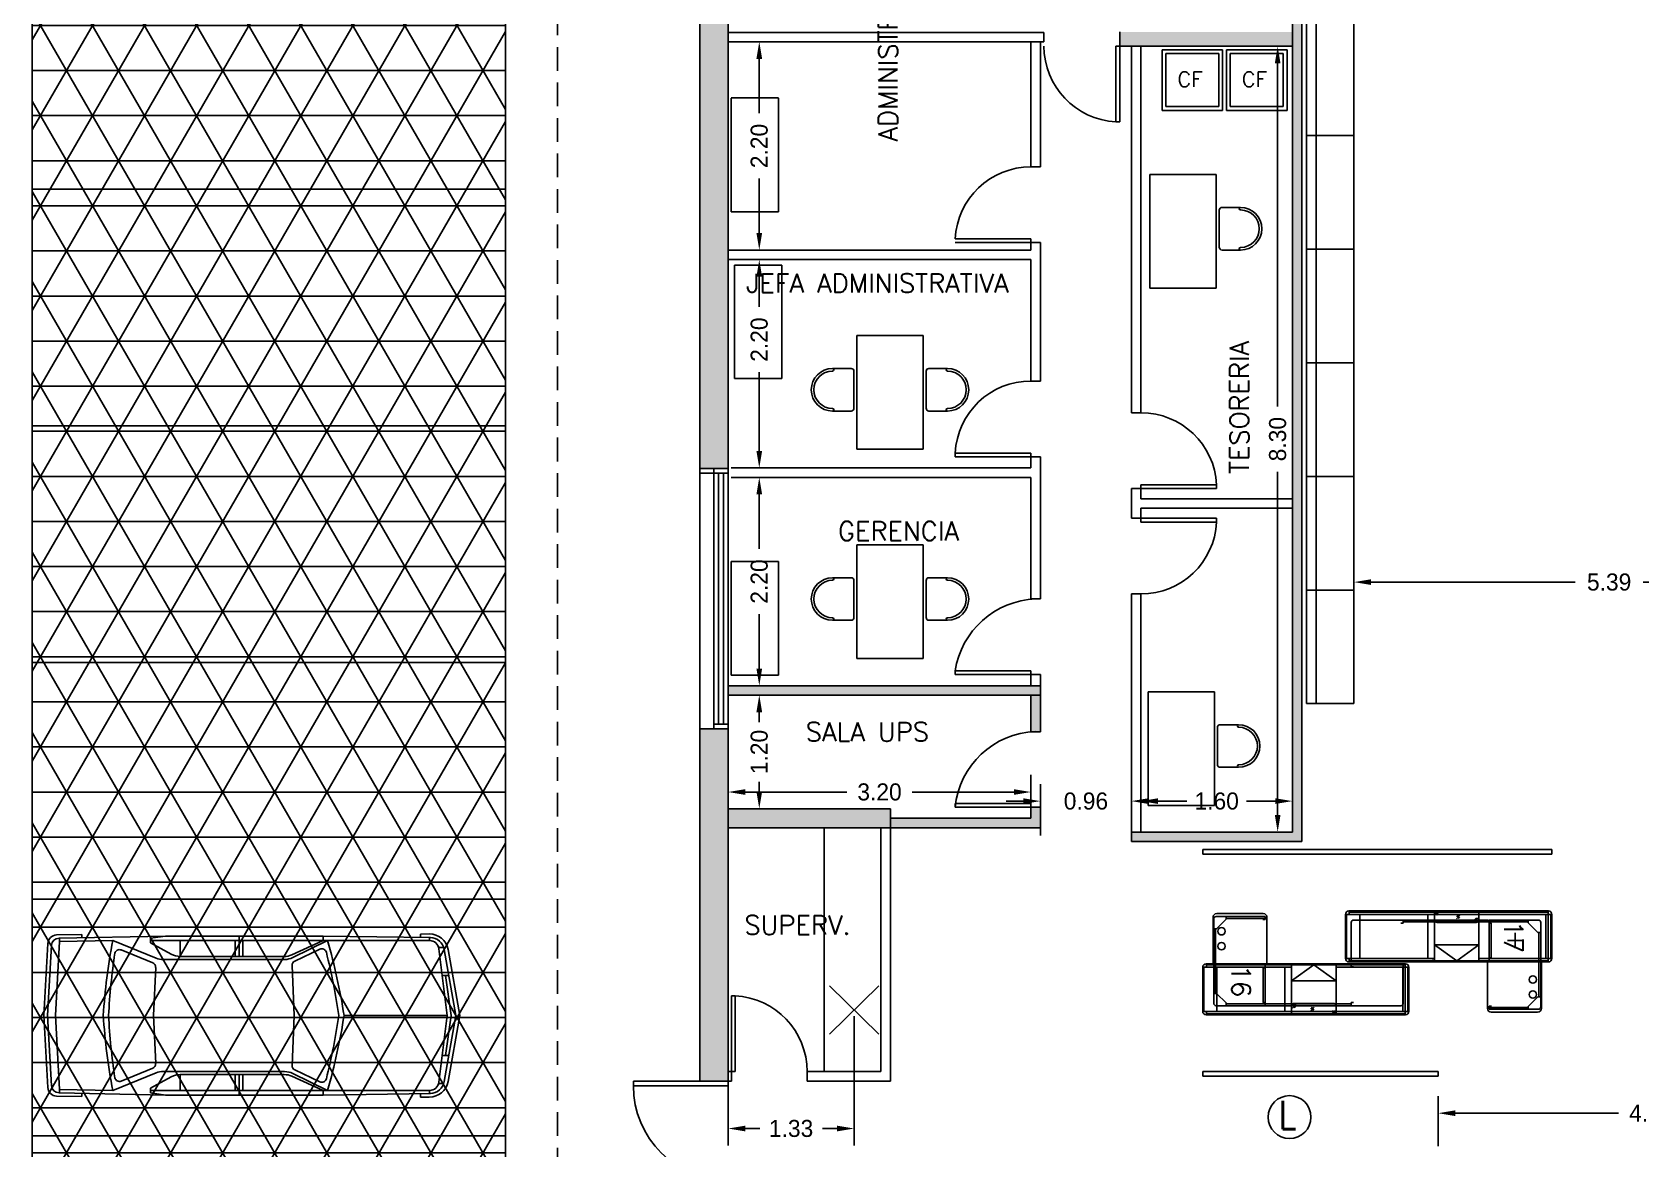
# Model space of a CAD drawing. Header units: metres. Extents: x 95 to 486, y 2972 to 3465.
# Drawn here: x 169.07 to 186.06, y 3387.14 to 3398.93 of the extents above; entities that cross this region are included whole.
import ezdxf

# ---------------------------------------------------------------- set-up
doc = ezdxf.new("R2010")
doc.units = ezdxf.units.M
doc.linetypes.add('HIDDEN', pattern=[0.375, 0.25, -0.125])
for name, color, linetype in [('0_MUROS', 7, 'Continuous'), ('0_PUERTAS-VENTANAS', 3, 'Continuous'), ('A_MEDIASOMBRA', 5, 'Continuous'), ('C_COTAS', 5, 'Continuous'), ('E_CHECK-OUTS', 1, 'Continuous'), ('E_EQUIPAMIENTO', 1, 'Continuous'), ('E_GONDOLAS', 1, 'Continuous'), ('I_ELECTRICIDAD', 10, 'Continuous'), ('T_TEXTOS', 3, 'Continuous'), ('T_TEXTOS-EQUIPAMIENTO', 5, 'Continuous')]:
    doc.layers.add(name, color=color, linetype=linetype)
doc.styles.add('ROMANS', font='romans.shx', dxfattribs={"width": 0.8, "height": 0.15})
doc.dimstyles.get("Standard").update_dxf_attribs({"dimtxt": 0.18, "dimasz": 0.18, "dimexe": 0.18, "dimexo": 0.0625, "dimgap": 0.09, "dimtad": 0, "dimzin": 0, "dimdsep": 46, "dimtxsty": 'Standard', "dimcen": 0.09, "dimadec": 0, "dimazin": 0, "dimtfac": 1, "dimtofl": 0, "dimtmove": 0, "dimatfit": 3, "dimfxl": 1, "dimtolj": 1, "dimtzin": 0, "dimarcsym": 0})
doc.dimstyles.new('STANDARD$0', dxfattribs={"dimtxt": 0.2, "dimasz": 0.18, "dimexe": 0.18, "dimexo": 0.0625, "dimgap": 0.09, "dimtad": 0, "dimzin": 0, "dimdsep": 46, "dimtxsty": 'ROMANS', "dimblk": 'OBLIQUE', "dimsah": 1, "dimcen": 0.09, "dimse1": 1, "dimse2": 1, "dimadec": 0, "dimazin": 0, "dimtfac": 1, "dimtofl": 0, "dimtmove": 0, "dimatfit": 3, "dimldrblk": 'OBLIQUE', "dimfxl": 1, "dimtolj": 1, "dimtzin": 0, "dimarcsym": 0})

# ---------------------------------------------------------------- blocks, each defined once
blk = doc.blocks.new('*D306')
at = {"layer": 'C_COTAS', "color": 0, "lineweight": -2, "transparency": 16777216}
for p, q in [((177.749, 3388.541), (177.749, 3387.173)), ((176.419, 3388.434), (176.419, 3387.173)), ((176.599, 3387.353), (176.754, 3387.353)), ((177.569, 3387.353), (177.414, 3387.353))]:
    blk.add_line(p, q, dxfattribs=at)
at = {"layer": 'C_COTAS', "color": 0, "transparency": 16777216}
for points in [[(176.599, 3387.383), (176.599, 3387.323), (176.419, 3387.353)], [(177.569, 3387.383), (177.569, 3387.323), (177.749, 3387.353)]]:
    blk.add_solid(points, dxfattribs=at)
at = {"layer": 'DEFPOINTS', "color": 0, "transparency": 16777216}
for p in [(176.419, 3388.497), (177.749, 3388.604), (176.419, 3387.353)]:
    blk.add_point(p, dxfattribs=at)
at = {"layer": 'C_COTAS', "color": 0, "transparency": 16777216, "insert": (177.084, 3387.353), "char_height": 0.18, "attachment_point": 5}
blk.add_mtext('\\A1;1.33', dxfattribs=at)
blk = doc.blocks.new('*D246')
at = {"layer": 'C_COTAS', "color": 0, "lineweight": -2, "transparency": 16777216}
for p, q in [((183.919, 3387.167), (183.919, 3387.695)), ((188.419, 3387.207), (188.419, 3387.695)), ((184.099, 3387.515), (185.824, 3387.515)), ((188.239, 3387.515), (186.514, 3387.515))]:
    blk.add_line(p, q, dxfattribs=at)
at = {"layer": 'C_COTAS', "color": 0, "transparency": 16777216}
for points in [[(184.099, 3387.545), (184.099, 3387.485), (183.919, 3387.515)], [(188.239, 3387.545), (188.239, 3387.485), (188.419, 3387.515)]]:
    blk.add_solid(points, dxfattribs=at)
at = {"layer": 'DEFPOINTS', "color": 0, "transparency": 16777216}
for p in [(188.419, 3387.515), (188.419, 3387.144), (183.919, 3387.104)]:
    blk.add_point(p, dxfattribs=at)
at = {"layer": 'C_COTAS', "color": 0, "transparency": 16777216, "insert": (186.169, 3387.515), "char_height": 0.18, "attachment_point": 5}
blk.add_mtext('\\A1;4.50', dxfattribs=at)
blk = doc.blocks.new('*D287')
at = {"layer": 'C_COTAS', "color": 0, "lineweight": -2, "transparency": 16777216}
for p, q in [((182.316, 3398.784), (182.043, 3398.784)), ((182.223, 3398.604), (182.223, 3394.979)), ((182.223, 3390.664), (182.223, 3394.289)), ((182.316, 3390.484), (182.043, 3390.484))]:
    blk.add_line(p, q, dxfattribs=at)
at = {"layer": 'C_COTAS', "color": 0, "transparency": 16777216}
for points in [[(182.193, 3398.604), (182.253, 3398.604), (182.223, 3398.784)], [(182.193, 3390.664), (182.253, 3390.664), (182.223, 3390.484)]]:
    blk.add_solid(points, dxfattribs=at)
at = {"layer": 'DEFPOINTS', "color": 0, "transparency": 16777216}
for p in [(182.379, 3398.784), (182.223, 3390.484), (182.379, 3390.484)]:
    blk.add_point(p, dxfattribs=at)
at = {"layer": 'C_COTAS', "color": 0, "transparency": 16777216, "insert": (182.223, 3394.634), "char_height": 0.18, "attachment_point": 5, "rotation": 90}
blk.add_mtext('\\A1;8.30', dxfattribs=at)
blk = doc.blocks.new('*D288')
at = {"layer": 'C_COTAS', "color": 0, "lineweight": -2, "transparency": 16777216}
for p, q in [((183.029, 3391.903), (183.029, 3393.304)), ((183.209, 3393.124), (185.364, 3393.124)), ((188.239, 3393.124), (186.084, 3393.124)), ((188.419, 3393.082), (188.419, 3392.944))]:
    blk.add_line(p, q, dxfattribs=at)
at = {"layer": 'C_COTAS', "color": 0, "transparency": 16777216}
for points in [[(183.209, 3393.154), (183.209, 3393.094), (183.029, 3393.124)], [(188.239, 3393.154), (188.239, 3393.094), (188.419, 3393.124)]]:
    blk.add_solid(points, dxfattribs=at)
at = {"layer": 'DEFPOINTS', "color": 0, "transparency": 16777216}
for p in [(188.419, 3393.144), (188.419, 3393.124), (183.029, 3391.84)]:
    blk.add_point(p, dxfattribs=at)
at = {"layer": 'C_COTAS', "color": 0, "transparency": 16777216, "insert": (185.724, 3393.124), "char_height": 0.18, "attachment_point": 5}
blk.add_mtext('\\A1;5.39', dxfattribs=at)
blk = doc.blocks.new('*D289')
at = {"layer": 'C_COTAS', "color": 0, "lineweight": -2, "transparency": 16777216}
for p, q in [((180.779, 3390.547), (180.779, 3390.991)), ((182.379, 3390.547), (182.379, 3390.991)), ((180.959, 3390.811), (181.264, 3390.811)), ((182.199, 3390.811), (181.894, 3390.811))]:
    blk.add_line(p, q, dxfattribs=at)
at = {"layer": 'C_COTAS', "color": 0, "transparency": 16777216}
for points in [[(180.959, 3390.841), (180.959, 3390.781), (180.779, 3390.811)], [(182.199, 3390.841), (182.199, 3390.781), (182.379, 3390.811)]]:
    blk.add_solid(points, dxfattribs=at)
at = {"layer": 'DEFPOINTS', "color": 0, "transparency": 16777216}
for p in [(182.379, 3390.811), (180.779, 3390.484), (182.379, 3390.484)]:
    blk.add_point(p, dxfattribs=at)
at = {"layer": 'C_COTAS', "color": 0, "transparency": 16777216, "insert": (181.579, 3390.811), "char_height": 0.18, "attachment_point": 5}
blk.add_mtext('\\A1;1.60', dxfattribs=at)
blk = doc.blocks.new('*D290')
at = {"layer": 'C_COTAS', "color": 0, "lineweight": -2, "transparency": 16777216}
for p, q in [((179.617, 3390.751), (179.617, 3391.087)), ((176.419, 3390.929), (176.419, 3390.727)), ((176.599, 3390.907), (177.673, 3390.907)), ((179.437, 3390.907), (178.363, 3390.907))]:
    blk.add_line(p, q, dxfattribs=at)
at = {"layer": 'C_COTAS', "color": 0, "transparency": 16777216}
for points in [[(176.599, 3390.937), (176.599, 3390.877), (176.419, 3390.907)], [(179.437, 3390.937), (179.437, 3390.877), (179.617, 3390.907)]]:
    blk.add_solid(points, dxfattribs=at)
at = {"layer": 'DEFPOINTS', "color": 0, "transparency": 16777216}
for p in [(176.419, 3390.991), (176.419, 3390.907), (179.617, 3390.688)]:
    blk.add_point(p, dxfattribs=at)
at = {"layer": 'C_COTAS', "color": 0, "transparency": 16777216, "insert": (178.018, 3390.907), "char_height": 0.18, "attachment_point": 5}
blk.add_mtext('\\A1;3.20', dxfattribs=at)
blk = doc.blocks.new('*D291')
at = {"layer": 'C_COTAS', "color": 0, "lineweight": -2, "transparency": 16777216}
for p, q in [((176.515, 3391.93), (176.928, 3391.93)), ((176.748, 3391.75), (176.748, 3391.645)), ((176.748, 3390.91), (176.748, 3391.015)), ((177.069, 3390.73), (176.568, 3390.73))]:
    blk.add_line(p, q, dxfattribs=at)
at = {"layer": 'C_COTAS', "color": 0, "transparency": 16777216}
for points in [[(176.718, 3391.75), (176.778, 3391.75), (176.748, 3391.93)], [(176.718, 3390.91), (176.778, 3390.91), (176.748, 3390.73)]]:
    blk.add_solid(points, dxfattribs=at)
at = {"layer": 'DEFPOINTS', "color": 0, "transparency": 16777216}
for p in [(176.453, 3391.93), (176.748, 3390.73), (177.131, 3390.73)]:
    blk.add_point(p, dxfattribs=at)
at = {"layer": 'C_COTAS', "color": 0, "transparency": 16777216, "insert": (176.748, 3391.33), "char_height": 0.18, "attachment_point": 5, "rotation": 90}
blk.add_mtext('\\A1;1.20', dxfattribs=at)
blk = doc.blocks.new('*D292')
at = {"layer": 'C_COTAS', "color": 0, "lineweight": -2, "transparency": 16777216}
for p, q in [((176.515, 3394.23), (176.928, 3394.23)), ((176.748, 3394.05), (176.748, 3393.475)), ((176.748, 3392.21), (176.748, 3392.785)), ((176.481, 3392.03), (176.928, 3392.03))]:
    blk.add_line(p, q, dxfattribs=at)
at = {"layer": 'C_COTAS', "color": 0, "transparency": 16777216}
for points in [[(176.718, 3394.05), (176.778, 3394.05), (176.748, 3394.23)], [(176.718, 3392.21), (176.778, 3392.21), (176.748, 3392.03)]]:
    blk.add_solid(points, dxfattribs=at)
at = {"layer": 'DEFPOINTS', "color": 0, "transparency": 16777216}
for p in [(176.453, 3394.23), (176.419, 3392.03), (176.748, 3392.03)]:
    blk.add_point(p, dxfattribs=at)
at = {"layer": 'C_COTAS', "color": 0, "transparency": 16777216, "insert": (176.748, 3393.13), "char_height": 0.18, "attachment_point": 5, "rotation": 90}
blk.add_mtext('\\A1;2.20', dxfattribs=at)
blk = doc.blocks.new('*D293')
at = {"layer": 'C_COTAS', "color": 0, "lineweight": -2, "transparency": 16777216}
for p, q in [((176.481, 3396.53), (176.928, 3396.53)), ((176.748, 3396.35), (176.748, 3396.03)), ((176.748, 3394.51), (176.748, 3395.34)), ((176.481, 3394.33), (176.928, 3394.33))]:
    blk.add_line(p, q, dxfattribs=at)
at = {"layer": 'C_COTAS', "color": 0, "transparency": 16777216}
for points in [[(176.718, 3396.35), (176.778, 3396.35), (176.748, 3396.53)], [(176.718, 3394.51), (176.778, 3394.51), (176.748, 3394.33)]]:
    blk.add_solid(points, dxfattribs=at)
at = {"layer": 'DEFPOINTS', "color": 0, "transparency": 16777216}
for p in [(176.419, 3396.53), (176.419, 3394.33), (176.748, 3394.33)]:
    blk.add_point(p, dxfattribs=at)
at = {"layer": 'C_COTAS', "color": 0, "transparency": 16777216, "insert": (176.748, 3395.685), "char_height": 0.18, "attachment_point": 5, "rotation": 90}
blk.add_mtext('\\A1;2.20', dxfattribs=at)
blk = doc.blocks.new('*D294')
at = {"layer": 'C_COTAS', "color": 0, "lineweight": -2, "transparency": 16777216}
for p, q in [((176.481, 3398.83), (176.928, 3398.83)), ((176.748, 3398.65), (176.748, 3398.075)), ((176.748, 3396.81), (176.748, 3397.385)), ((176.548, 3396.63), (176.928, 3396.63))]:
    blk.add_line(p, q, dxfattribs=at)
at = {"layer": 'C_COTAS', "color": 0, "transparency": 16777216}
for points in [[(176.718, 3398.65), (176.778, 3398.65), (176.748, 3398.83)], [(176.718, 3396.81), (176.778, 3396.81), (176.748, 3396.63)]]:
    blk.add_solid(points, dxfattribs=at)
at = {"layer": 'DEFPOINTS', "color": 0, "transparency": 16777216}
for p in [(176.419, 3398.83), (176.485, 3396.63), (176.748, 3396.63)]:
    blk.add_point(p, dxfattribs=at)
at = {"layer": 'C_COTAS', "color": 0, "transparency": 16777216, "insert": (176.748, 3397.73), "char_height": 0.18, "attachment_point": 5, "rotation": 90}
blk.add_mtext('\\A1;2.20', dxfattribs=at)
blk = doc.blocks.new('*D297')
at = {"layer": 'C_COTAS', "color": 0, "lineweight": -2, "transparency": 16777216}
for p, q in [((179.717, 3390.447), (179.717, 3390.991)), ((180.679, 3390.547), (180.679, 3390.991)), ((179.537, 3390.811), (179.357, 3390.811)), ((180.859, 3390.811), (181.039, 3390.811))]:
    blk.add_line(p, q, dxfattribs=at)
at = {"layer": 'C_COTAS', "color": 0, "transparency": 16777216}
for points in [[(179.537, 3390.841), (179.537, 3390.781), (179.717, 3390.811)], [(180.859, 3390.841), (180.859, 3390.781), (180.679, 3390.811)]]:
    blk.add_solid(points, dxfattribs=at)
at = {"layer": 'DEFPOINTS', "color": 0, "transparency": 16777216}
for p in [(180.679, 3390.811), (179.717, 3390.384), (180.679, 3390.484)]:
    blk.add_point(p, dxfattribs=at)
at = {"layer": 'C_COTAS', "color": 0, "transparency": 16777216, "insert": (180.198, 3390.811), "char_height": 0.18, "attachment_point": 5}
blk.add_mtext('\\A1;0.96', dxfattribs=at)

msp = doc.modelspace()

# ---------------------------------------------------------------- hatches: boundary and pattern name
at = {"layer": '0_MUROS'}
h = msp.add_hatch(color=256, dxfattribs=at)
h.dxf.hatch_style = 1
h.paths.add_polyline_path([(182.4786, 3406.4058), (182.3786, 3406.4058), (182.3786, 3390.4845), (180.6786, 3390.4845), (180.6786, 3390.3845), (182.4786, 3390.3845)])
h = msp.add_hatch(color=256, dxfattribs=at)
h.paths.add_polyline_path([(176.4186, 3405.2945), (176.1186, 3405.2945), (176.1186, 3404.2445), (176.4186, 3404.2445)])
h.paths.add_polyline_path([(176.1186, 3401.3945), (176.4186, 3401.3945), (176.4186, 3402.4445), (176.1186, 3402.4445)])
h.paths.add_polyline_path([(176.1186, 3394.3245), (176.4186, 3394.3245), (176.4186, 3399.5945), (176.1186, 3399.5945), (176.1186, 3399.4745)])
h = msp.add_hatch(color=256, dxfattribs=at)
h.dxf.hatch_style = 1
h.paths.add_polyline_path([(182.3786, 3398.7845), (182.3786, 3398.9345), (180.5547, 3398.9345), (180.5547, 3398.7845)])
h = msp.add_hatch(color=256, dxfattribs=at)
h.dxf.hatch_style = 1
h.paths.add_polyline_path([(179.7168, 3392.0295), (176.4186, 3392.0295), (176.4186, 3391.9295), (179.7168, 3391.9295)])
h = msp.add_hatch(color=256, dxfattribs=at)
h.dxf.hatch_style = 1
h.paths.add_polyline_path([(179.7168, 3391.5436), (179.7168, 3391.9295), (179.6168, 3391.9295), (179.6168, 3391.5436)])
for points in [[(176.4186, 3391.5745), (176.1186, 3391.5745), (176.1186, 3387.8545), (176.4186, 3387.8545)], [(178.1326, 3390.7295), (176.4186, 3390.7295), (176.4186, 3390.5295), (178.1326, 3390.5295)]]:
    msp.add_hatch(color=256, dxfattribs=at).paths.add_polyline_path(points)
h = msp.add_hatch(color=256, dxfattribs=at)
h.dxf.hatch_style = 1
h.paths.add_polyline_path([(179.6168, 3390.6295), (178.1326, 3390.6295), (178.1326, 3390.5295), (179.7168, 3390.5295), (179.7168, 3390.7469), (179.6168, 3390.7469)])
at = {"layer": 'A_MEDIASOMBRA'}
h = msp.add_hatch(dxfattribs=at)
h.set_pattern_fill('NET3', color=256, scale=0.15, style=0)
h.set_pattern_definition([(0, (-301.03107, 2863.6978), (0, 0.47625), []), (60, (-301.03107, 2863.6978), (-0.4124446, 0.238125), []), (120, (-301.03107, 2863.6978), (-0.4124446, -0.238125), [])])
h.paths.add_polyline_path([(169.0686, 3399.7745), (174.0686, 3399.7745), (174.0686, 3372.2745), (169.0686, 3372.2745)])

# ---------------------------------------------------------------- linework, layer by layer
at = {"layer": '0_MUROS', "color": 2, "linetype": 'HIDDEN'}
msp.add_line((174.6186, 3407.7745), (174.6186, 3369.4445), dxfattribs=at)
at = {"layer": '0_MUROS'}
for p, q in [((182.3786, 3406.4058), (182.3786, 3390.4845)), ((182.4786, 3406.4058), (182.4786, 3390.3845)), ((176.1186, 3394.2745), (176.1186, 3406.3058)), ((176.4186, 3394.2745), (176.4186, 3406.3058)), ((179.7547, 3398.9295), (176.4186, 3398.9295)), ((179.7547, 3398.9295), (179.7547, 3398.8295)), ((180.5547, 3398.9345), (180.5547, 3398.7845)), ((179.7547, 3398.8295), (176.4186, 3398.8295)), ((180.5547, 3398.7845), (182.3786, 3398.7845)), ((176.4186, 3394.3245), (176.1186, 3394.3245)), ((176.1186, 3394.2745), (176.4186, 3394.2745)), ((176.4186, 3392.0295), (179.7168, 3392.0295)), ((178.1386, 3392.0295), (176.4186, 3392.0295)), ((176.4186, 3391.9295), (179.7168, 3391.9295)), ((178.1386, 3391.9295), (176.4186, 3391.9295)), ((179.6168, 3391.5436), (179.6168, 3391.9295)), ((179.7168, 3391.5436), (179.7168, 3391.9295)), ((176.1186, 3391.5745), (176.4186, 3391.5745)), ((176.1186, 3387.8545), (176.1186, 3391.5745)), ((176.4186, 3387.8545), (176.4186, 3391.5745)), ((179.7168, 3391.5436), (179.6168, 3391.5436)), ((179.6168, 3391.5436), (179.7168, 3391.5436)), ((176.4186, 3390.7295), (178.1326, 3390.7295)), ((178.1326, 3390.7295), (178.1326, 3390.5295)), ((179.6168, 3390.7469), (179.6168, 3390.6295)), ((179.6168, 3390.7469), (179.7168, 3390.7469)), ((179.7168, 3390.7469), (179.7168, 3390.5295)), ((176.4186, 3390.5295), (178.1326, 3390.5295)), ((178.1326, 3390.6295), (179.6168, 3390.6295)), ((178.1326, 3390.5295), (179.7168, 3390.5295)), ((180.6786, 3390.4845), (182.3786, 3390.4845)), ((180.6786, 3390.4845), (180.6786, 3390.3845)), ((180.6786, 3390.3845), (182.4786, 3390.3845)), ((182.3786, 3390.3845), (182.4786, 3390.3845)), ((176.4186, 3387.8545), (176.1186, 3387.8545))]:
    msp.add_line(p, q, dxfattribs=at)
at = {"layer": '0_MUROS', "color": 1}
for p, q in [((174.0686, 3379.7745), (174.0686, 3399.7745)), ((169.0686, 3397.2745), (174.0686, 3397.2745)), ((174.0686, 3394.7745), (169.0686, 3394.7745)), ((169.0686, 3394.7745), (174.0686, 3394.7745)), ((169.0686, 3392.2745), (174.0686, 3392.2745)), ((169.0686, 3389.7745), (174.0686, 3389.7745)), ((169.0686, 3387.2745), (174.0686, 3387.2745))]:
    msp.add_line(p, q, dxfattribs=at)
at = {"layer": '0_PUERTAS-VENTANAS'}
for p, q in [((176.4186, 3398.7345), (176.4186, 3398.6345)), ((179.6168, 3397.5095), (179.6168, 3398.8295)), ((179.7168, 3397.5095), (179.7168, 3398.8295)), ((180.5147, 3398.7855), (180.5547, 3398.7855)), ((180.5147, 3397.9855), (180.5147, 3398.7855)), ((180.5547, 3397.9855), (180.5547, 3398.7855)), ((180.6786, 3398.7845), (180.6786, 3394.9122)), ((180.7786, 3398.7845), (180.7786, 3394.9122)), ((180.5147, 3397.9855), (180.5547, 3397.9855)), ((179.7168, 3397.5095), (179.6168, 3397.5095)), ((178.8168, 3396.7495), (179.6168, 3396.7495)), ((178.8168, 3396.7095), (179.6168, 3396.7095)), ((179.6168, 3396.7095), (179.6168, 3396.7495)), ((179.6168, 3396.6295), (179.6168, 3396.7095)), ((179.6168, 3396.7095), (179.7168, 3396.7095)), ((179.7168, 3395.2469), (179.7168, 3396.7095)), ((176.4186, 3396.6295), (179.6168, 3396.6295)), ((176.4186, 3396.5295), (179.6168, 3396.5295)), ((179.6168, 3395.2469), (179.6168, 3396.5295)), ((179.7168, 3395.2469), (179.6168, 3395.2469)), ((180.6786, 3394.9122), (180.7786, 3394.9122)), ((178.8168, 3394.4869), (179.6168, 3394.4869)), ((178.8168, 3394.4469), (179.6168, 3394.4469)), ((178.8169, 3394.4887), (178.8169, 3394.4487)), ((179.6168, 3394.4469), (179.6168, 3394.4869)), ((179.6168, 3394.3295), (179.6168, 3394.4469)), ((179.6168, 3394.4469), (179.7168, 3394.4469)), ((179.7168, 3392.9469), (179.7168, 3394.4469)), ((176.1186, 3394.3245), (176.1186, 3391.5745)), ((176.2686, 3391.5745), (176.2686, 3394.3245)), ((176.4186, 3394.2745), (176.2686, 3394.2745)), ((176.3186, 3391.6245), (176.3186, 3394.2745)), ((176.3686, 3391.6245), (176.3686, 3394.2745)), ((176.4186, 3391.5745), (176.4186, 3394.3245)), ((176.4525, 3394.3295), (179.6168, 3394.3295)), ((176.4525, 3394.2295), (179.6168, 3394.2295)), ((179.6168, 3392.9469), (179.6168, 3394.2295)), ((180.6786, 3394.1122), (180.6786, 3393.7985)), ((180.7786, 3394.1122), (180.6786, 3394.1122)), ((181.5786, 3394.1522), (180.7786, 3394.1522)), ((180.7786, 3394.1122), (180.7786, 3394.1522)), ((180.7786, 3394.1122), (180.7786, 3394.0041)), ((181.5786, 3394.1122), (180.7786, 3394.1122)), ((181.5786, 3394.1522), (181.5786, 3394.1122)), ((180.7786, 3394.0041), (182.3786, 3394.0041)), ((180.7786, 3393.7985), (180.6786, 3393.7985)), ((180.7786, 3393.9041), (180.7786, 3393.7985)), ((180.7786, 3393.9041), (182.3786, 3393.9041)), ((180.7786, 3393.7985), (180.7786, 3393.7585)), ((181.5786, 3393.7985), (180.7786, 3393.7985)), ((181.5786, 3393.7585), (180.7786, 3393.7585)), ((181.5786, 3393.7585), (181.5786, 3393.7985)), ((179.6168, 3392.9469), (179.7168, 3392.9469)), ((180.6786, 3392.9985), (180.6786, 3390.4845)), ((180.6786, 3392.9985), (180.7786, 3392.9985)), ((180.7786, 3392.9985), (180.7786, 3390.4845)), ((178.8168, 3392.1869), (178.8168, 3392.1469)), ((178.8168, 3392.1869), (179.6168, 3392.1869)), ((178.8168, 3392.1469), (179.6168, 3392.1469)), ((179.6168, 3392.1469), (179.6168, 3392.1869)), ((179.6168, 3392.1469), (179.6168, 3392.0295)), ((179.6168, 3392.1469), (179.7168, 3392.1469)), ((179.7168, 3392.1469), (179.7168, 3391.9295)), ((176.4186, 3391.6245), (176.2686, 3391.6245)), ((178.8168, 3390.7869), (178.8168, 3390.7469)), ((178.8168, 3390.7869), (179.6168, 3390.7869)), ((178.8168, 3390.7469), (179.6168, 3390.7469)), ((179.6168, 3390.7469), (179.6168, 3390.7869)), ((178.0326, 3387.9545), (178.0326, 3390.5295)), ((178.1326, 3387.8545), (178.1326, 3390.5295)), ((176.4937, 3388.7545), (176.4537, 3388.7545)), ((176.4537, 3388.7545), (176.4537, 3387.9545)), ((176.4937, 3388.7545), (176.4937, 3387.9545)), ((174.6186, 3387.8545), (174.6186, 3387.8045)), ((175.4186, 3387.8545), (175.4186, 3387.8045)), ((176.4186, 3387.8545), (175.4186, 3387.8545)), ((176.4186, 3387.9545), (176.4537, 3387.9545)), ((176.4186, 3387.8045), (176.4186, 3387.8545)), ((176.4186, 3387.8545), (176.4537, 3387.8545)), ((176.4937, 3387.9545), (176.4537, 3387.9545)), ((176.4537, 3387.9545), (176.4537, 3387.8545)), ((177.2537, 3387.9545), (177.2537, 3387.8545)), ((177.2537, 3387.9545), (178.0326, 3387.9545)), ((177.2537, 3387.8545), (178.1326, 3387.8545)), ((175.4186, 3387.8045), (176.4186, 3387.8045))]:
    msp.add_line(p, q, dxfattribs=at)
at = {"layer": '0_PUERTAS-VENTANAS', "color": 5}
for centre, radius, start, end in [((180.5547, 3398.7845), 0.8, 179.92834, 267.13406), ((179.6158, 3396.7095), 0.8, 89.92834, 177.13406), ((179.6158, 3394.4469), 0.8, 89.92834, 177.13406), ((180.7796, 3394.1122), 0.8, 2.86594, 90.07166), ((180.7796, 3393.7985), 0.8, 269.92834, 357.13406), ((179.7047, 3392.0491), 0.8986, 92.4224, 171.17852), ((179.7006, 3390.6595), 0.8881, 92.18116, 174.34743), ((176.4537, 3387.9555), 0.8, 359.92834, 87.13406), ((176.4186, 3387.8045), 1, 180, 270)]:
    msp.add_arc(centre, radius, start, end, dxfattribs=at)
at = {"layer": 'A_MEDIASOMBRA'}
msp.add_line((169.0686, 3399.7745), (169.0686, 3372.2745), dxfattribs=at)
at = {"layer": 'E_CHECK-OUTS'}
for p, q in [((181.4312, 3390.3005), (185.1182, 3390.3005)), ((181.4312, 3390.3005), (181.4312, 3390.2505)), ((185.1182, 3390.2505), (181.4312, 3390.2505)), ((185.1182, 3390.3005), (185.1182, 3390.2505)), ((181.5402, 3389.5825), (181.5402, 3389.0925)), ((181.5472, 3389.5675), (181.5472, 3388.6755)), ((181.5722, 3389.5925), (182.0902, 3389.5925)), ((181.5772, 3389.4625), (181.6792, 3389.5625)), ((181.5802, 3389.6225), (182.0702, 3389.6225)), ((181.6792, 3389.5625), (181.6792, 3389.5925)), ((181.6792, 3389.5725), (182.0902, 3389.5725)), ((182.0652, 3389.5605), (182.0902, 3389.5605)), ((182.0902, 3389.5925), (182.0902, 3389.5605)), ((182.1102, 3389.5825), (182.1102, 3389.0925)), ((182.9402, 3389.6145), (182.9402, 3389.1485)), ((182.9792, 3389.6145), (182.9402, 3389.6145)), ((182.9512, 3389.6145), (182.9512, 3389.1485)), ((185.0822, 3389.6505), (182.9762, 3389.6505)), ((182.9792, 3389.6395), (182.9792, 3389.6505)), ((185.0792, 3389.6395), (182.9792, 3389.6395)), ((182.9792, 3389.6395), (182.9792, 3389.6145)), ((185.0792, 3389.6145), (182.9792, 3389.6145)), ((182.9992, 3389.1125), (182.9992, 3389.5295)), ((183.5492, 3389.5545), (183.0242, 3389.5545)), ((183.0912, 3389.6145), (183.0912, 3389.1485)), ((183.5492, 3389.5225), (183.5242, 3389.5225)), ((183.5492, 3389.5545), (184.4492, 3389.5545)), ((183.5492, 3389.5225), (183.5492, 3389.5545)), ((183.5492, 3389.5345), (184.4492, 3389.5345)), ((183.8092, 3389.1485), (183.8092, 3389.6145)), ((183.8792, 3389.1485), (183.8792, 3389.6145)), ((183.8891, 3389.6055), (183.9234, 3389.6435)), ((183.8909, 3389.6245), (183.9075, 3389.6417)), ((183.9056, 3389.6067), (183.9222, 3389.6258)), ((184.1118, 3389.5693), (184.1461, 3389.6074)), ((184.1136, 3389.5883), (184.1302, 3389.6055)), ((184.1283, 3389.5706), (184.1449, 3389.5896)), ((184.305, 3389.5417), (184.3394, 3389.5798)), ((184.3068, 3389.5607), (184.3234, 3389.5779)), ((184.3216, 3389.543), (184.3381, 3389.562)), ((184.3492, 3389.1485), (184.3492, 3389.6145)), ((184.4582, 3389.5225), (184.4582, 3389.5545)), ((184.4582, 3389.5545), (184.9762, 3389.5545)), ((184.4582, 3389.5345), (184.8691, 3389.5345)), ((184.4582, 3389.5225), (184.4832, 3389.5225)), ((184.4582, 3389.1555), (184.4582, 3389.5225)), ((184.4782, 3389.1555), (184.4782, 3389.5225)), ((184.8691, 3389.5245), (184.8691, 3389.5545)), ((184.9712, 3389.4245), (184.8691, 3389.5245)), ((185.0012, 3388.6375), (185.0012, 3389.5295)), ((185.0542, 3389.6145), (185.0542, 3389.1485)), ((185.0792, 3389.6395), (185.0792, 3389.6505)), ((185.0792, 3389.6145), (185.0792, 3389.6395)), ((185.0792, 3389.6145), (185.1182, 3389.6145)), ((185.0792, 3389.6145), (185.0792, 3389.1485)), ((185.1072, 3389.1485), (185.1072, 3389.6145)), ((185.1182, 3389.1485), (185.1182, 3389.6145)), ((181.5772, 3389.4625), (181.5472, 3389.4625)), ((181.5672, 3389.4625), (181.5672, 3388.7805)), ((184.6488, 3389.339), (184.8105, 3389.339)), ((184.7297, 3389.2581), (184.7297, 3389.4198)), ((184.9712, 3389.4245), (185.0012, 3389.4245)), ((184.9812, 3388.7425), (184.9812, 3389.4245)), ((184.3492, 3389.2935), (183.8792, 3389.2935)), ((183.8792, 3389.2935), (184.1142, 3389.1235)), ((184.1142, 3389.1235), (184.3492, 3389.2935)), ((181.4312, 3388.5905), (181.4312, 3389.0565)), ((181.4702, 3389.0565), (181.4312, 3389.0565)), ((181.4422, 3388.5905), (181.4422, 3389.0565)), ((181.4672, 3389.0925), (182.8402, 3389.0925)), ((181.4702, 3389.0815), (181.4702, 3389.0925)), ((181.4702, 3389.0815), (182.8402, 3389.0815)), ((181.4702, 3389.0815), (181.4702, 3389.0565)), ((181.4702, 3389.0565), (182.3702, 3389.0565)), ((181.5822, 3388.5905), (181.5822, 3389.0565)), ((182.0652, 3389.0495), (182.0902, 3389.0495)), ((182.0702, 3389.0495), (182.0702, 3388.6825)), ((182.0902, 3389.0815), (182.0902, 3389.0495)), ((182.0902, 3389.0495), (182.0902, 3388.6825)), ((182.3002, 3389.0565), (182.3002, 3388.5905)), ((182.6052, 3389.0815), (182.3702, 3388.9115)), ((182.3702, 3389.0565), (182.3702, 3389.0815)), ((182.3702, 3389.0565), (182.3702, 3388.5905)), ((182.8402, 3388.9115), (182.6052, 3389.0815)), ((183.5732, 3389.0925), (182.8402, 3389.0925)), ((183.5492, 3389.0925), (182.8402, 3389.0925)), ((183.5702, 3389.0815), (182.8402, 3389.0815)), ((182.8402, 3389.0565), (182.8402, 3389.0815)), ((182.8402, 3389.0565), (182.8402, 3388.5905)), ((183.5702, 3389.0565), (182.8402, 3389.0565)), ((182.9792, 3389.1485), (182.9402, 3389.1485)), ((182.9762, 3389.1125), (184.3492, 3389.1125)), ((182.9792, 3389.1485), (183.8792, 3389.1485)), ((182.9792, 3389.1235), (182.9792, 3389.1485)), ((182.9792, 3389.1235), (184.3492, 3389.1235)), ((182.9792, 3389.1235), (182.9792, 3389.1125)), ((182.9992, 3389.0925), (182.9992, 3389.0605)), ((183.0242, 3389.0605), (182.9992, 3389.0605)), ((183.5292, 3389.1125), (183.8792, 3389.1125)), ((183.5452, 3388.5905), (183.5452, 3389.0565)), ((183.5492, 3389.0925), (183.5492, 3388.6755)), ((183.5702, 3389.0815), (183.5702, 3389.0925)), ((183.5702, 3389.0815), (183.5702, 3389.0565)), ((183.5702, 3389.0565), (183.6092, 3389.0565)), ((183.5702, 3388.5905), (183.5702, 3389.0565)), ((183.5982, 3389.0565), (183.5982, 3388.5905)), ((183.6092, 3389.0565), (183.6092, 3388.5905)), ((183.8542, 3389.1445), (183.8792, 3389.1445)), ((183.8792, 3389.1485), (183.8792, 3389.1235)), ((183.8792, 3389.1125), (183.8792, 3389.1445)), ((185.0792, 3389.1485), (184.3492, 3389.1485)), ((184.3492, 3389.1485), (184.3492, 3389.1235)), ((185.0792, 3389.1235), (184.3492, 3389.1235)), ((185.0822, 3389.1125), (184.3492, 3389.1125)), ((184.4382, 3388.6225), (184.4382, 3389.1125)), ((184.4832, 3389.1555), (184.4582, 3389.1555)), ((184.4582, 3389.1235), (184.4582, 3389.1555)), ((185.0082, 3388.6225), (185.0082, 3389.1125)), ((185.0792, 3389.1235), (185.0792, 3389.1485)), ((185.0792, 3389.1485), (185.1182, 3389.1485)), ((185.0792, 3389.1235), (185.0792, 3389.1125)), ((182.3702, 3388.9115), (182.8402, 3388.9115)), ((181.5772, 3388.7805), (181.5472, 3388.7805)), ((181.5772, 3388.7805), (181.6792, 3388.6805)), ((181.6792, 3388.6805), (181.6792, 3388.6505)), ((182.0902, 3388.6705), (181.6792, 3388.6705)), ((182.0902, 3388.6825), (182.0652, 3388.6825)), ((182.0902, 3388.6825), (182.0902, 3388.6505)), ((182.9992, 3388.6705), (182.0902, 3388.6705)), ((182.4144, 3388.6632), (182.38, 3388.6252)), ((182.3978, 3388.662), (182.3812, 3388.6429)), ((182.9992, 3388.6825), (182.9992, 3388.6505)), ((182.9992, 3388.6825), (183.0242, 3388.6825)), ((184.9712, 3388.7425), (184.8691, 3388.6425)), ((184.9712, 3388.7425), (185.0012, 3388.7425)), ((181.4312, 3388.5905), (182.6312, 3388.5905)), ((181.4702, 3388.5905), (181.4312, 3388.5905)), ((183.5732, 3388.5545), (181.4672, 3388.5545)), ((183.5702, 3388.5905), (181.4702, 3388.5905)), ((181.4702, 3388.5655), (181.4702, 3388.5905)), ((183.5702, 3388.5655), (181.4702, 3388.5655)), ((181.4702, 3388.5655), (181.4702, 3388.5545)), ((182.0902, 3388.6505), (181.5722, 3388.6505)), ((182.8402, 3388.6505), (182.0902, 3388.6505)), ((182.4125, 3388.6442), (182.3959, 3388.627)), ((182.6076, 3388.6356), (182.5732, 3388.5976)), ((182.591, 3388.6344), (182.5744, 3388.6153)), ((182.6057, 3388.6166), (182.5892, 3388.5994)), ((182.8303, 3388.5994), (182.7959, 3388.5614)), ((182.8137, 3388.5982), (182.7971, 3388.5792)), ((182.8284, 3388.5804), (182.8119, 3388.5632)), ((182.8402, 3388.6505), (183.5242, 3388.6505)), ((183.5702, 3388.5905), (183.6092, 3388.5905)), ((183.5702, 3388.5905), (183.5702, 3388.5655)), ((183.5702, 3388.5655), (183.5702, 3388.5545)), ((184.4832, 3388.6445), (184.4582, 3388.6445)), ((184.4582, 3388.6125), (184.4582, 3388.6445)), ((184.8691, 3388.6325), (184.4582, 3388.6325)), ((184.9762, 3388.6125), (184.4582, 3388.6125)), ((184.9682, 3388.5825), (184.4782, 3388.5825)), ((184.8691, 3388.6425), (184.8691, 3388.6125)), ((181.4312, 3387.9545), (183.9186, 3387.9545)), ((181.4312, 3387.9545), (181.4312, 3387.9045)), ((181.4312, 3387.9045), (183.9186, 3387.9045)), ((183.9186, 3387.9545), (183.9186, 3387.9045))]:
    msp.add_line(p, q, dxfattribs=at)
for points in [[(184.3492, 3389.6505), (183.8792, 3389.6505), (183.8792, 3389.5605, 0.4142136), (183.9092, 3389.5305), (184.3192, 3389.5305, 0.4142136), (184.3492, 3389.5605)], [(182.3702, 3388.5545), (182.8402, 3388.5545), (182.8402, 3388.6445, 0.4142136), (182.8102, 3388.6745), (182.4002, 3388.6745, 0.4142136), (182.3702, 3388.6445)]]:
    msp.add_lwpolyline(points, format="xyb", close=True, dxfattribs=at)
for centre, radius in [((181.6302, 3389.4365), 0.0395), ((181.6302, 3389.2785), 0.0395), ((184.9182, 3388.9265), 0.0395), ((184.9182, 3388.7685), 0.0395), ((182.3489, 3387.4742), 0.2261)]:
    msp.add_circle(centre, radius, dxfattribs=at)
for centre, radius, start, end in [((181.5802, 3389.5825), 0.04, 90, 180), ((181.5722, 3389.5675), 0.025, 90, 180), ((182.0702, 3389.5825), 0.04, 0, 90), ((182.9762, 3389.6145), 0.036, 90, 180), ((183.0242, 3389.5295), 0.025, 90, 180), ((184.9762, 3389.5295), 0.025, 0, 90), ((185.0822, 3389.6145), 0.036, 0, 90), ((181.4672, 3389.0565), 0.036, 90, 180), ((182.9762, 3389.1485), 0.036, 180, 270), ((183.5732, 3389.0565), 0.036, 0, 90), ((185.0822, 3389.1485), 0.036, 270, 0), ((181.5722, 3388.6755), 0.025, 180, 270), ((183.5242, 3388.6755), 0.025, 270, 0), ((181.4672, 3388.5905), 0.036, 180, 270), ((183.5732, 3388.5905), 0.036, 270, 0), ((184.4782, 3388.6225), 0.04, 180, 270), ((184.9682, 3388.6225), 0.04, 270, 0), ((184.9762, 3388.6375), 0.025, 270, 0)]:
    msp.add_arc(centre, radius, start, end, dxfattribs=at)
at = {"layer": 'E_EQUIPAMIENTO'}
for p, q in [((181.6417, 3398.7462), (181.0017, 3398.7462)), ((181.0017, 3398.7462), (181.0017, 3398.1062)), ((181.6017, 3398.7062), (181.0417, 3398.7062)), ((181.0417, 3398.7062), (181.0417, 3398.1462)), ((181.6017, 3398.7062), (181.6017, 3398.1462)), ((181.6417, 3398.7462), (181.6417, 3398.1062)), ((182.3225, 3398.7462), (181.6825, 3398.7462)), ((181.6825, 3398.7462), (181.6825, 3398.1062)), ((182.2825, 3398.7062), (181.7225, 3398.7062)), ((181.7225, 3398.7062), (181.7225, 3398.1462)), ((182.2825, 3398.7062), (182.2825, 3398.1462)), ((182.3225, 3398.7462), (182.3225, 3398.1062)), ((176.4525, 3398.2376), (176.9525, 3398.2376)), ((176.4525, 3397.0361), (176.4525, 3398.2361)), ((176.9525, 3397.0361), (176.9525, 3398.2361)), ((181.6417, 3398.1062), (181.0017, 3398.1062)), ((181.6017, 3398.1462), (181.0417, 3398.1462)), ((182.3225, 3398.1062), (181.6825, 3398.1062)), ((182.2825, 3398.1462), (181.7225, 3398.1462)), ((180.8745, 3396.2279), (180.8745, 3397.4279)), ((180.8745, 3397.4279), (181.5745, 3397.4279)), ((180.8745, 3396.2279), (180.8745, 3397.4279)), ((181.5745, 3397.4279), (181.5745, 3396.2279)), ((176.4525, 3397.0361), (176.9525, 3397.0361)), ((181.6061, 3396.6612), (181.6061, 3397.0512)), ((181.6361, 3397.0812), (181.8311, 3397.0812)), ((176.4854, 3396.4726), (176.4854, 3395.2726)), ((176.4854, 3396.4726), (176.9854, 3396.4726)), ((176.9854, 3396.4726), (176.9854, 3395.2726)), ((181.8311, 3396.6312), (181.6361, 3396.6312)), ((181.5745, 3396.2279), (180.8745, 3396.2279)), ((178.4789, 3395.7272), (177.7789, 3395.7272)), ((177.7789, 3395.7272), (177.7789, 3394.5272)), ((178.4789, 3394.5272), (178.4789, 3395.7272)), ((177.7173, 3395.3805), (177.5223, 3395.3805)), ((177.7473, 3394.9605), (177.7473, 3395.3505)), ((178.5104, 3394.9605), (178.5104, 3395.3505)), ((178.5404, 3395.3805), (178.7354, 3395.3805)), ((176.4854, 3395.2726), (176.9854, 3395.2726)), ((177.5223, 3394.9305), (177.7173, 3394.9305)), ((178.7354, 3394.9305), (178.5404, 3394.9305)), ((177.7789, 3394.5272), (178.4789, 3394.5272)), ((178.4789, 3393.5171), (177.7789, 3393.5171)), ((177.7789, 3393.5171), (177.7789, 3392.3171)), ((178.4789, 3392.3171), (178.4789, 3393.5171)), ((176.4525, 3392.1417), (176.4525, 3393.3417)), ((176.4525, 3393.3403), (176.9525, 3393.3403)), ((176.9525, 3392.1417), (176.9525, 3393.3417)), ((177.7173, 3393.1704), (177.5223, 3393.1704)), ((177.7473, 3392.7504), (177.7473, 3393.1404)), ((178.5104, 3392.7504), (178.5104, 3393.1404)), ((178.5404, 3393.1704), (178.7354, 3393.1704)), ((177.5223, 3392.7204), (177.7173, 3392.7204)), ((178.7354, 3392.7204), (178.5404, 3392.7204)), ((177.7789, 3392.3171), (178.4789, 3392.3171)), ((176.4525, 3392.1417), (176.9525, 3392.1417)), ((180.8544, 3390.7645), (180.8544, 3391.9645)), ((180.8544, 3391.9645), (181.5544, 3391.9645)), ((180.8544, 3390.7645), (180.8544, 3391.9645)), ((181.5544, 3391.9645), (181.5544, 3390.7645)), ((181.5859, 3391.1978), (181.5859, 3391.5878)), ((181.6159, 3391.6178), (181.8109, 3391.6178)), ((181.8109, 3391.1678), (181.6159, 3391.1678)), ((181.5544, 3390.7645), (180.8544, 3390.7645)), ((177.4326, 3387.9545), (177.4326, 3390.5295))]:
    msp.add_line(p, q, dxfattribs=at)
at = {"layer": 'E_EQUIPAMIENTO', "color": 2}
for p, q in [((169.3246, 3389.3995), (169.5935, 3389.4026)), ((169.3529, 3389.3639), (170.4763, 3389.3863)), ((169.3572, 3389.3292), (169.3567, 3389.364)), ((169.9189, 3389.3383), (169.3572, 3389.3292)), ((169.5935, 3389.4026), (169.5935, 3389.3692)), ((170.3783, 3389.1529), (169.9189, 3389.3383)), ((170.3185, 3389.3623), (170.4763, 3389.3863)), ((170.3185, 3389.3143), (170.3185, 3389.3623)), ((173.2655, 3389.3383), (170.3185, 3389.3383)), ((170.4763, 3389.3863), (172.1404, 3389.3863)), ((170.6332, 3389.1704), (170.6332, 3389.3383)), ((171.2134, 3389.3383), (171.2134, 3389.1704)), ((171.2534, 3389.3863), (171.2534, 3389.1704)), ((171.2933, 3389.3383), (171.2933, 3389.1704)), ((172.1404, 3389.3383), (171.8105, 3389.1866)), ((172.1883, 3389.3383), (171.8225, 3389.1588)), ((172.1404, 3389.3863), (172.1404, 3389.3383)), ((172.1404, 3389.3863), (173.2745, 3389.3689)), ((173.1712, 3389.4074), (173.263, 3389.408)), ((173.1712, 3389.3705), (173.1712, 3389.4074)), ((173.2655, 3389.3383), (173.2659, 3389.3691)), ((169.1918, 3388.5467), (169.2342, 3389.3055)), ((169.274, 3389.2884), (169.2317, 3388.5467)), ((169.3572, 3389.3292), (169.315, 3388.5467)), ((170.3418, 3389.1037), (170.0096, 3389.2391)), ((170.5374, 3389.1948), (170.3185, 3389.3143)), ((171.7317, 3389.1704), (170.6332, 3389.1704)), ((171.8425, 3389.1207), (172.106, 3389.2468)), ((173.3614, 3389.2774), (173.4509, 3388.5467)), ((173.4156, 3389.2663), (173.3628, 3389.2663)), ((173.4194, 3389.245), (173.5425, 3388.5467)), ((173.4612, 3389.2435), (173.5867, 3388.5467)), ((170.3504, 3388.5467), (170.3729, 3389.0552)), ((171.7344, 3389.1384), (170.4532, 3389.1384)), ((171.8367, 3388.5467), (171.8142, 3389.0734)), ((173.4678, 3388.9705), (173.399, 3388.9705)), ((173.4348, 3388.9686), (173.4936, 3388.5467)), ((169.1918, 3388.5467), (169.2342, 3387.7878)), ((169.274, 3387.8049), (169.2317, 3388.5467)), ((169.3572, 3387.7641), (169.315, 3388.5467)), ((170.3504, 3388.5467), (170.3729, 3388.0381)), ((171.8367, 3388.5467), (171.8142, 3388.0199)), ((173.4509, 3388.5467), (172.3629, 3388.5467)), ((173.3614, 3387.8159), (173.4509, 3388.5467)), ((173.4194, 3387.8483), (173.5425, 3388.5467)), ((173.4348, 3388.1247), (173.4936, 3388.5467)), ((173.4612, 3387.8498), (173.5867, 3388.5467)), ((170.3418, 3387.9896), (170.0096, 3387.8542)), ((173.4678, 3388.1228), (173.399, 3388.1228)), ((170.3783, 3387.9404), (169.9189, 3387.755)), ((170.5374, 3387.8985), (170.3185, 3387.779)), ((171.7344, 3387.9549), (170.4532, 3387.9549)), ((170.6332, 3387.9229), (170.6332, 3387.755)), ((171.7317, 3387.9229), (170.6332, 3387.9229)), ((171.2134, 3387.755), (171.2134, 3387.9229)), ((171.2534, 3387.707), (171.2534, 3387.9229)), ((171.2933, 3387.755), (171.2933, 3387.9229)), ((172.1404, 3387.755), (171.8105, 3387.9067)), ((172.1883, 3387.755), (171.8225, 3387.9345)), ((171.8425, 3387.9726), (172.106, 3387.8465)), ((173.4156, 3387.827), (173.3628, 3387.827)), ((169.3246, 3387.6938), (169.5935, 3387.6907)), ((169.3529, 3387.7294), (170.4763, 3387.707)), ((169.3572, 3387.7641), (169.3567, 3387.7293)), ((169.9189, 3387.755), (169.3572, 3387.7641)), ((169.5935, 3387.6907), (169.5935, 3387.7241)), ((170.3185, 3387.779), (170.3185, 3387.731)), ((173.2655, 3387.755), (170.3185, 3387.755)), ((170.3185, 3387.731), (170.4763, 3387.707)), ((170.4763, 3387.707), (172.1404, 3387.707)), ((172.1404, 3387.707), (172.1404, 3387.755)), ((172.1404, 3387.707), (173.2745, 3387.7244)), ((173.1712, 3387.7228), (173.1712, 3387.6859)), ((173.1712, 3387.6859), (173.263, 3387.6853)), ((173.2655, 3387.755), (173.2659, 3387.7242))]:
    msp.add_line(p, q, dxfattribs=at)
at = {"layer": 'E_EQUIPAMIENTO'}
for centre, radius, start, end in [((181.6361, 3397.0512), 0.03, 90, 180), ((181.8311, 3397.0677), 0.0135, 90, 270), ((181.8311, 3396.8562), 0.225, 270, 90), ((181.8311, 3396.8562), 0.198, 270, 90), ((181.6361, 3396.6612), 0.03, 180, 270), ((181.8311, 3396.6447), 0.0135, 90, 270), ((177.5223, 3395.1555), 0.225, 90, 270), ((177.5223, 3395.1555), 0.198, 90, 270), ((177.5223, 3395.367), 0.0135, 270, 90), ((177.7173, 3395.3505), 0.03, 0, 90), ((178.5404, 3395.3505), 0.03, 90, 180), ((178.7354, 3395.367), 0.0135, 90, 270), ((178.7354, 3395.1555), 0.225, 270, 90), ((178.7354, 3395.1555), 0.198, 270, 90), ((177.5223, 3394.944), 0.0135, 270, 90), ((177.7173, 3394.9605), 0.03, 270, 0), ((178.5404, 3394.9605), 0.03, 180, 270), ((178.7354, 3394.944), 0.0135, 90, 270), ((177.5223, 3392.9454), 0.225, 90, 270), ((177.5223, 3392.9454), 0.198, 90, 270), ((177.5223, 3393.1569), 0.0135, 270, 90), ((177.7173, 3393.1404), 0.03, 0, 90), ((178.5404, 3393.1404), 0.03, 90, 180), ((178.7354, 3393.1569), 0.0135, 90, 270), ((178.7354, 3392.9454), 0.225, 270, 90), ((178.7354, 3392.9454), 0.198, 270, 90), ((177.5223, 3392.7339), 0.0135, 270, 90), ((177.7173, 3392.7504), 0.03, 270, 0), ((178.5404, 3392.7504), 0.03, 180, 270), ((178.7354, 3392.7339), 0.0135, 90, 270), ((181.6159, 3391.5878), 0.03, 90, 180), ((181.8109, 3391.6043), 0.0135, 90, 270), ((181.8109, 3391.3928), 0.225, 270, 90), ((181.8109, 3391.3928), 0.198, 270, 90), ((181.6159, 3391.1978), 0.03, 180, 270), ((181.8109, 3391.1813), 0.0135, 90, 270)]:
    msp.add_arc(centre, radius, start, end, dxfattribs=at)
at = {"layer": 'E_EQUIPAMIENTO', "color": 2}
for centre, radius, start, end in [((169.334, 3389.3), 0.1, 95.43875, 176.83922), ((169.3538, 3389.2839), 0.08, 90.67554, 176.78088), ((176.3009, 3388.1382), 6.4938, 169.34993, 176.39375), ((165.7403, 3387.501), 6.7047, 8.97237, 15.90451), ((173.2644, 3389.208), 0.2, 10.2066, 90.39407), ((173.2655, 3389.2383), 0.1, 6.97596, 90), ((173.2716, 3389.219), 0.15, 10.00075, 89.12282), ((176.3517, 3388.2268), 6.4837, 171.32982, 177.17257), ((169.9908, 3389.1928), 0.05, 67.81889, 166.85119), ((170.6332, 3389.3704), 0.2, 241.37178, 270), ((171.7317, 3389.3704), 0.2, 270, 293.21389), ((172.1276, 3389.2017), 0.05, 16.19912, 115.57641), ((165.7111, 3387.5964), 6.6643, 8.19807, 14.06242), ((170.3229, 3389.0574), 0.05, 357.47574, 67.81889), ((170.4532, 3389.3384), 0.2, 248.02478, 270), ((171.7344, 3389.3384), 0.2, 270, 296.13061), ((171.8641, 3389.0756), 0.05, 115.57641, 182.45223), ((176.3009, 3388.9551), 6.4938, 183.60625, 190.65007), ((176.3517, 3388.8665), 6.4837, 182.82743, 188.67018), ((165.7111, 3389.4969), 6.6643, 345.93758, 351.80193), ((165.7403, 3389.5923), 6.7047, 344.09549, 351.02763), ((170.3229, 3388.0359), 0.05, 292.18111, 2.52426), ((171.8641, 3388.0177), 0.05, 177.54777, 244.42359), ((169.9908, 3387.9005), 0.05, 193.14881, 292.18111), ((170.4532, 3387.7549), 0.2, 90, 111.97522), ((170.6332, 3387.7229), 0.2, 90, 118.62822), ((171.7317, 3387.7229), 0.2, 66.78611, 90), ((171.7344, 3387.7549), 0.2, 63.86939, 90), ((172.1276, 3387.8916), 0.05, 244.42359, 343.80088), ((173.2644, 3387.8853), 0.2, 269.60593, 349.7934), ((173.2655, 3387.855), 0.1, 270, 353.02404), ((173.2716, 3387.8743), 0.15, 270.87718, 349.99925), ((169.334, 3387.7933), 0.1, 183.16078, 264.56125), ((169.3538, 3387.8094), 0.08, 183.21912, 269.32446)]:
    msp.add_arc(centre, radius, start, end, dxfattribs=at)
at = {"layer": 'E_GONDOLAS'}
for p, q in [((182.5286, 3391.8402), (182.5286, 3406.2402)), ((182.6286, 3391.8402), (182.6286, 3406.2402)), ((183.0286, 3391.8402), (183.0286, 3406.2402)), ((182.5286, 3397.8402), (183.0286, 3397.8402)), ((182.5286, 3396.6402), (183.0286, 3396.6402)), ((182.5286, 3395.4402), (183.0286, 3395.4402)), ((182.5286, 3394.2402), (183.0286, 3394.2402)), ((182.5286, 3393.0402), (183.0286, 3393.0402)), ((182.5286, 3391.8402), (183.0286, 3391.8402))]:
    msp.add_line(p, q, dxfattribs=at)
at = {"layer": 'I_ELECTRICIDAD'}
for p, q in [((177.4882, 3388.8589), (178.0102, 3388.3489)), ((178.0102, 3388.8589), (177.4882, 3388.3489)), ((178.0102, 3388.8589), (177.4882, 3388.3489)), ((177.4882, 3388.8589), (178.0102, 3388.3489))]:
    msp.add_line(p, q, dxfattribs=at)

# ---------------------------------------------------------------- texts
at = {"layer": 'T_TEXTOS', "style": 'ROMANS'}
for s, p in [('ADMINISTRACION', (178.2067, 3397.778)), ('TESORERIA', (181.9173, 3394.2669))]:
    msp.add_text(s, height=0.2, rotation=90, dxfattribs=at).set_placement(p)
for s, height, p in [('CF', 0.16, (181.1645, 3398.3544)), ('CF', 0.16, (181.8453, 3398.3544)), ('JEFA ADMINISTRATIVA', 0.2, (176.6115, 3396.181)), ('GERENCIA', 0.2, (177.5791, 3393.5627)), ('SALA UPS', 0.2, (177.2381, 3391.4425)), ('SUPERV.', 0.2, (176.5899, 3389.4015))]:
    msp.add_text(s, height=height, dxfattribs=at).set_placement(p)
at = {"layer": 'T_TEXTOS', "style": 'ROMANS', "width": 0.85}
msp.add_text('L', height=0.3, dxfattribs=at).set_placement((182.2355, 3387.3462))
at = {"layer": 'T_TEXTOS-EQUIPAMIENTO', "style": 'ROMANS'}
for s, p in [('17', (184.6141, 3389.5479)), ('16', (181.737, 3389.0826))]:
    msp.add_text(s, height=0.2, rotation=270, dxfattribs=at).set_placement(p)

# ---------------------------------------------------------------- dimensions: what is measured, and where the dimension line sits
at = {"layer": 'C_COTAS'}
for base, p1, p2, picture, middle in [((176.748, 3396.6295), (176.4186, 3398.8295), (176.4854, 3396.6295), '*D294', (176.748, 3397.7295)), ((182.223, 3390.4845), (182.3786, 3398.7845), (182.3786, 3390.4845), '*D287', (182.223, 3394.6345)), ((176.748, 3392.0295), (176.4525, 3394.2295), (176.4186, 3392.0295), '*D292', (176.748, 3393.1295)), ((176.748, 3390.7295), (176.4525, 3391.9295), (177.1311, 3390.7295), '*D291', (176.748, 3391.3295))]:
    dim = msp.add_linear_dim(base=base, p1=p1, p2=p2, angle=270, dimstyle='Standard', dxfattribs=at)
    dim.commit()
    dim.dimension.update_dxf_attribs({"geometry": picture, "text_midpoint": middle})
dim = msp.add_linear_dim(base=(176.748, 3394.3295), p1=(176.4186, 3396.5295), p2=(176.4186, 3394.3295), angle=270, dimstyle='Standard', dxfattribs=at)
dim.commit()
dim.dimension.update_dxf_attribs({"geometry": '*D293', "text_midpoint": (176.748, 3395.6845), "dimtype": 160})
for base, p1, p2, picture, middle in [((188.4186, 3393.1241), (183.0286, 3391.8402), (188.4186, 3393.1445), '*D288', (185.7236, 3393.1241)), ((176.4186, 3390.9065), (179.6168, 3390.6882), (176.4186, 3390.9913), '*D290', (178.0177, 3390.9065)), ((180.6786, 3390.8113), (179.7168, 3390.3845), (180.6786, 3390.4845), '*D297', (180.1977, 3390.8113)), ((182.3786, 3390.8113), (180.7786, 3390.4845), (182.3786, 3390.4845), '*D289', (181.5786, 3390.8113)), ((188.4186, 3387.5153), (183.9186, 3387.1045), (188.4186, 3387.1445), '*D246', (186.1686, 3387.5153))]:
    dim = msp.add_linear_dim(base=base, p1=p1, p2=p2, dimstyle='STANDARD$0', override={"dimtxt": 0.18, "dimtxsty": 'Standard', "dimsah": 0, "dimse1": 0, "dimse2": 0}, dxfattribs=at)
    dim.commit()
    dim.dimension.update_dxf_attribs({"geometry": picture, "text_midpoint": middle})
dim = msp.add_linear_dim(base=(176.4186, 3387.353), p1=(177.7492, 3388.6039), p2=(176.4186, 3388.4967), dimstyle='Standard', dxfattribs=at)
dim.commit()
dim.dimension.update_dxf_attribs({"geometry": '*D306', "text_midpoint": (177.0839, 3387.353)})

doc.saveas('drawing.dxf')
